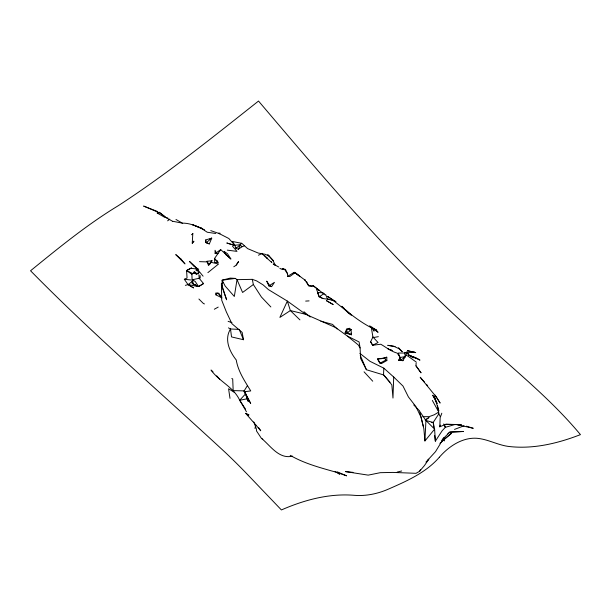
<?xml version="1.0" encoding="UTF-8"?>
<svg xmlns="http://www.w3.org/2000/svg" width="611" height="611" viewBox="0 0 611 611"><rect width="100%" height="100%" fill="white"/><g stroke="black" fill="none" stroke-linecap="round" stroke-linejoin="round"><path stroke-width="0.92" d="M205.708 242.468L205.731 239.924L211.734 238.122L209.313 243.911L205.708 242.468L209.313 243.911M198.88 274.683L199.232 278.395L203.547 283.557L198.583 286.582L192.251 283.527L191.892 274.301L194.581 271.948M192.244 243.231L193.847 241.238L192.244 243.231L192.809 233.532L191.93 234.716L192.809 233.532L192.335 234.12M359.902 353.372L369.968 361.307L383.823 368.158L393.705 377.018L392.972 398.067L391.834 384.877L383.723 374.963L366.409 369.731L360.597 358.428L360.085 347.942L359.092 341.954L347.43 336.111L335.706 327.603L305.721 314.306L290.355 310.571L279.869 317.43L287.346 301.086L268.443 289.622L263.12 284.886L256.628 280.892L252.305 279.342L237.015 279.655L235.357 278.41L230.225 278.097L222.121 280.197L222.144 287.231L226.612 299.795L222.549 287.262M434.704 435.551L435.345 441.173L442.196 430.694L445.358 427.326L455.126 424.462L445.839 424.278L439.821 426.791L440.157 417.71L441.814 413.212M383.823 368.158L383.532 374.795L390.024 382.226M424.928 440.951L425.936 420.498L419.574 411.165L423.858 428.838L424.928 440.951L434.612 429.136L433.199 422.43L438.851 413.83L437.537 405.735M415.969 365.844L420.987 372.756L415.969 365.844L416.129 363.064M236.045 247.745L235.968 248.379L238.366 249.219L241.819 246.836L244.14 245.973M247.371 385.701L244.179 390.826L248.318 401.473L246.951 398.823L247.203 397.013M254.978 428.471L255.757 424.966M175.968 219.464L182.368 223.16C188.929 222.9 196.154 225.948 202.34 228.629M439.821 426.791L440.325 425.088M230.53 328.978L231.508 336.913L243.484 339.724L239.222 329.421L230.53 328.978C224.046 339.288 229.438 351.401 236.236 359.978C238.153 371.496 244.782 381.142 250.739 390.925L244.232 391.75L244.179 390.826L250.678 403.443L244.232 391.75M407.438 351.989L403.008 360.696L398.571 360.192L400.22 357.458L405.429 356.648L404.513 353.028L398.349 353.043L400.9 360.116L403.008 360.696M238.366 249.219L241.269 243.239L241.956 243.461L247.6 248.608L258.17 253.038L265.128 254.275L269.061 256.009L273.4 260.744M400.22 357.458L397.226 353.127C390.994 351.409 386.175 347.323 380.775 344.23L372.664 345.253L370.633 341.786L372.916 337.035L371.328 327.527M353.021 472.372L345.406 471.593L368.204 475.137L380.248 472.685L392.842 472.418L416.045 473.311L419.604 471.264L420.46 469.775M440.439 443.571L435.536 451.636L425.951 462.099M212.025 260.721L210.069 263.906L208.366 265.09L207.007 261.294L212.025 260.721L208.366 265.09M271.605 286.643L274.438 282.358L268.878 285.925L266.709 281.129L269.841 285.727L271.605 286.643L268.878 285.925M225.933 254.779L224.168 251.503L227.468 253.718L230.843 258.957L220.716 249.609L214.492 258.537L214.744 262.562L218.02 262.447L217.126 260.668M236.197 264.945L238.58 261.493L236.358 265.121L233.784 266.778M441.31 440.997L444.082 437.453M419.604 471.264L424.408 465.613L428.815 459.197L427.471 460.541M221.908 297.847L215.973 294.899L217.692 292.898L221.304 297.137M440.523 443.158L444.281 439.095L451.605 433.176L439.905 443.342M213.002 371.847L211.039 370.037C219.112 381.562 233.692 386.954 239.695 400.274L245.752 393.652M346.322 331.613L345.078 332.934L351.462 334.797L351.05 329.573L349.439 328.306L346.552 329.176L345.078 332.934L347.522 332.934L351.462 334.797L350.951 333.178M442.99 438.889L449.772 432.107L463.39 431.488L449.772 432.107L447.81 433.787M241.819 246.836L240.36 244.751L235.968 248.379L234.784 245.194L232.31 241.46L241.269 243.239M167.635 220.831L169.751 219.128M207.893 272.628L218.555 264.005L210.497 262.188M220.716 249.609L215.133 253.542L215.057 250.304L216.393 253.015L218.035 253.618L215.133 253.542M195.917 270.902L197.246 269.848L198.705 272.827M188.157 284.673L193.542 287.926L188.18 284.543L192.885 280.93M425.485 420.169L429.037 417.45L425.103 419.986M252.305 279.342L253.336 284.52L242.59 292.47L237.015 279.655L234.326 296.465L225.169 286.055L222.121 280.197L235.357 278.41M324.273 293.372L319.209 296.885L316.536 289.179L319.079 290.286M222.992 282.664L221.388 283.68L221.732 300.284L226.368 311.954L231.943 323.715L242.162 332.399L243.484 339.724M192.251 283.527L198.583 286.582L203.547 283.557M386.771 357.206L384.686 358.008L377.552 358.932L379.584 362.85L381.547 363.514L386.855 360.513L386.771 357.206L382.646 358.428M185.347 285.345L188.051 284.634L184.339 279.288L187.058 278.028L186.584 270.536L190.938 268.305L198.697 269.237M209.497 239.367L211.734 238.122L206.151 242.796L205.731 239.924M214.324 309.235L218.219 307.096M191.892 274.301L186.584 270.536L191.602 267.794M386.855 360.513L385.77 360.123L380.286 363.049L379.584 362.85M196.895 273.659L198.995 272.598L196.459 274.553L194.023 271.887L196.177 273.216M258.453 255.207L262.47 253.366M403.833 357.374L405.429 356.648L400.9 360.116L398.571 360.192M285.398 269.252L287.621 273.904L287.659 276.355L294.281 272.239L299.81 276.317L295.564 272.903M454.492 429.411L464.047 425.798M406.979 352.15L404.513 353.028L412.792 352.295M292.631 273.575L294.998 272.773L289.874 276.478L287.659 276.355M397.211 472.074L401.671 470.982M239.695 400.274L246.951 398.823M193.252 283.725L192.32 279.769L200.225 278.028L200.087 275.546M378.362 336.661L373.634 337.501L372.916 337.035L378.064 342.504L372.664 345.253L370.633 341.786M216.989 292.982L215.584 293.15L215.973 294.899M283.848 268.84L281.327 269.138L279.83 268.275M196.078 273.125L192.58 273.522L186.584 270.536M283.84 268.787L282.152 268.939L284.566 269.39L287.621 273.904M240.36 244.751L234.784 245.194L228.858 238.519L218.532 233.226L219.998 233.15M305.668 301.093L309.067 300.887M381.822 358.665L377.552 358.932L380.286 363.049L381.547 363.514M318.988 290.21L313.145 285.673L308.654 285.772L304.797 279.846L305.317 280.304L295.495 273.094M431.297 422.453L433.199 422.43L433.734 427.12M292.532 456.157C279.166 459.35 270.902 446.343 262.119 438.889M422.835 416.664L429.029 416.671L434.314 414.762L438.774 412.051L432.344 400.457M244.423 390.903L233.173 390.605L232.699 378.881L231.79 378.568M445.839 424.278L461.274 424.775L456.188 424.462L473.258 428.303L466.491 426.18M199.522 261.645L207.771 261.928M323.143 292.791L317.59 292.554L319.209 296.885L322.776 298.512L329.13 299.39M184.339 279.288L190.915 279.968M227.323 250.151L237.007 251.381L232.501 246.157M456.188 424.462L461.358 425.172M215.736 233.501L207.228 232.226L200.736 227.926L201.187 228.186L192.625 224.726L204.502 229.759M419.345 410.623L413.769 404.963M395.088 346.544L387.733 345.314L393.881 346.33L399.036 348.728L402.298 351.783L398.487 347.682M172.875 221.297L182.368 223.16M188.18 284.543L196.91 286.368L195.398 284.329M312.435 286.635L308.654 285.772L306.6 281.602M158.822 213.384L157.073 212.956L164.244 217.073L167.842 218.066M433.199 422.43L425.936 420.498L434.612 429.136L435.345 441.173M320.828 321.165L332.537 324.395L337.081 328.962M332.758 300.482L327.427 298.947L325.694 294.601M235.189 245.538L226.803 242.995L235.372 245.675M392.43 350.599L388.054 348.988L391.529 350.202M210.742 230.614L219.838 233.799M228.117 321.333L231.989 322.692M157.562 211.528L143.623 206.067L160.181 213.124L166.077 217.676L172.63 221.304M405.75 355.235L407.881 356.076L416.312 362.14M204.464 303.934L203.394 303.507L198.903 299.016M337.196 471.845L346.613 475.824L336.867 472.425C320.935 467.881 304.668 463.734 290.202 455.34M252.946 421.689L245.66 413.357L248.96 414.754M331.208 299.535L336.004 301.735M273.186 263.952L275.5 265.548L272.789 260.156L267.74 254.741L269.061 256.009M335.21 301.269L327.565 296.35C343.894 307.906 358.214 322.387 376.857 330.307L372.909 327.878M273.331 264.067L278.692 266.984M197.926 268.809L193.977 266.335L189.395 261.363L194.481 265.808L203.096 276.18M192.32 279.769L195.222 281.48L198.583 286.582M335.088 471.486L339.632 474.212L337.6 472.349M369.747 325.938L371.328 326.908M234.624 392.522L228.583 388.749L229.988 398.349M319.652 296.472L322.776 298.512M228.468 327.832L230.576 329.222M245.66 413.357L248.723 415.457M369.686 326.144L378.079 332.3L376.124 330.345M325.167 294.953L313.145 285.673M305.721 314.306L287.346 301.086L290.355 310.571L299.917 319.874M262.806 439.332L261.332 438.232L256.483 430.908L256.353 428.884L253.886 422.102M195.925 268.863L197.246 269.848M347.43 336.111L358.344 344.994L360.085 347.942M159.303 212.216L165.077 216.768M218.02 262.447L214.492 258.537L216.859 261.096M303.934 311.717L310.205 316.987M407.224 352.7L408.492 353.815M411.02 356.053L413.273 357.817L408.446 354.861L406.529 352.089M230.843 258.957L226.253 254.879L224.168 251.503M261.607 253.397L271.819 262.562L271.315 261.722M341.923 306.279L344.619 308.807M345.963 310.067L351.348 315.123L348.232 312.901L341.786 306.386M393.705 377.018L403.008 386.076L408.415 396.936L415.923 406.62L421.071 417.275L423.37 426.486M266.465 257.468L267.702 258.713L264.433 255.375M270.856 306.959L261.416 297.022L253.336 284.52M364.064 371.832L372.733 381.203M216.699 375.834L219.739 379.217M424.553 382.173L420.185 377.239L436.269 396.982L440.126 403.069L435.078 395.073M426.417 384.288L427.662 385.694M253.29 421.972L260.737 430.778L258.713 427.761M218.707 293.089L221.449 297.167M434.688 398.227L432.725 395.248L437.132 403.543L434.329 396.608L438.912 410.798M245.546 409.171L240.001 400.74L246.462 411.791M207.007 261.294L209.153 264.922M371.992 327.206L374.069 331.131L372.099 327.282M384.686 358.008L385.77 360.123M438.851 413.83L440.073 416.358M443.731 423.95L445.358 427.326L444.457 424.614M360.269 355.342L366.409 369.731M221.969 285.467L221.388 283.68L222.144 287.231M349.439 328.306L349.943 329.925M444.281 439.095L444.373 440.921M439.347 457.249C425.836 472.777 406.559 481.178 388.077 489.258C377.613 493.795 366.188 496.178 354.77 495.361C329.497 493.123 304.385 499.913 281.404 509.948L247.18 474.151A3289.158 1448.658 -55.1 0 0 225.742 452.866C160.472 392.399 92.948 334.278 30.55 270.765C58.809 247.776 87.167 224.565 118.374 205.64C167.269 173.86 212.811 137.177 258.522 101.052C324.128 178.29 389.696 256.177 464.864 324.433L465.047 324.601C503.342 361.437 546.349 393.621 580.45 434.635C558.087 443.311 533.899 449.184 509.78 446.58C499.615 445.587 490.549 440.531 480.59 438.774C464.65 435.689 449.36 445.602 439.347 457.249M351.05 329.573L347.522 332.934L346.552 329.176L351.05 329.573M414.166 352.127L407.361 350.683L415.732 352.631L414.166 352.127M416.473 358.443L408.446 354.861L416.473 358.443M417.687 358.726L412.593 356.519L419.971 360.139L417.687 358.726M331.559 303.591L326.381 300.635L333.209 304.584L331.559 303.591M180.909 258.988L175.747 254.596L184.996 263.899L180.909 258.988"/></g></svg>
